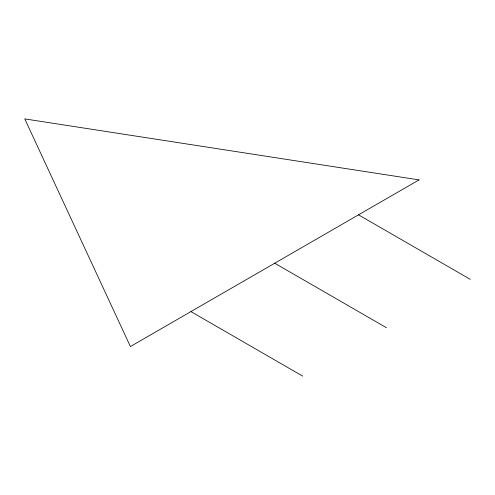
<?xml version="1.0" encoding="UTF-8"?>
<svg xmlns="http://www.w3.org/2000/svg" width="495" height="495" viewBox="0 0 495 495"><rect width="100%" height="100%" fill="white"/><g stroke="black" fill="none" stroke-linecap="round" stroke-linejoin="round"><path stroke-width="0.74" d="M358.516 214.836L470.25 279.341M274.719 263.216L386.453 327.721M190.922 311.596L302.655 376.101M419.042 179.895L130.402 346.537L24.75 118.899L419.042 179.895"/></g></svg>
